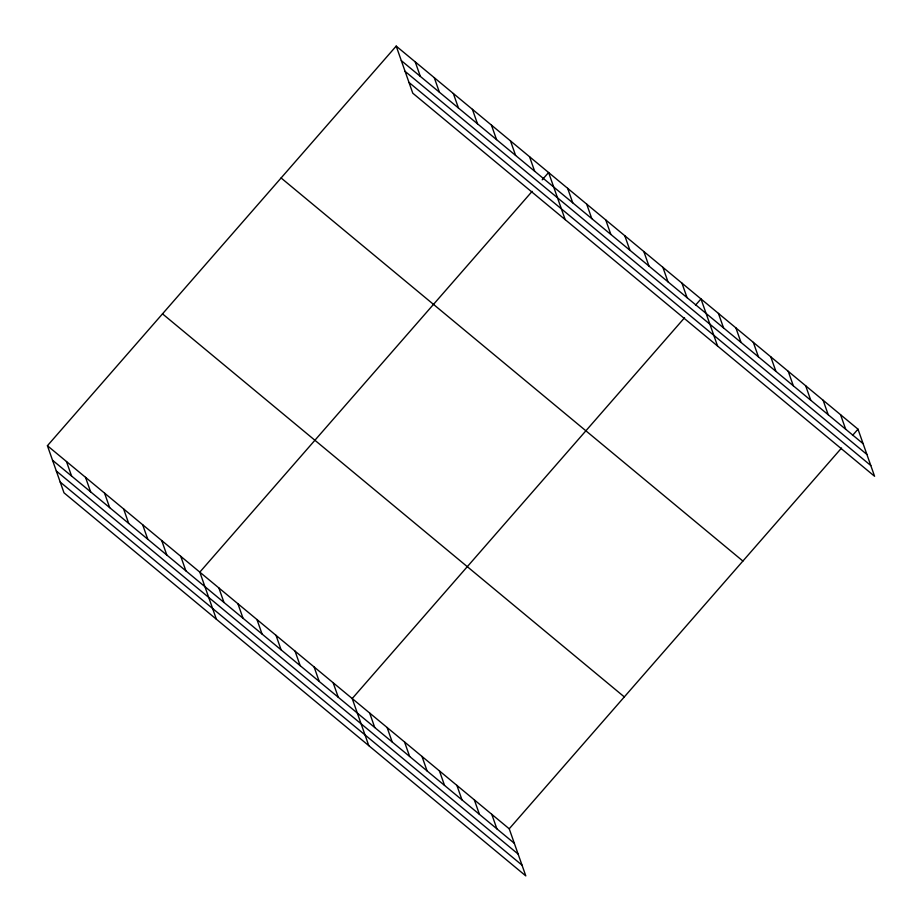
<?xml version="1.0" encoding="UTF-8"?>
<svg xmlns="http://www.w3.org/2000/svg" width="922" height="922" viewBox="0 0 922 922"><rect width="100%" height="100%" fill="white"/><g stroke="black" fill="none" stroke-linecap="round" stroke-linejoin="round"><path stroke-width="1.38" d="M47.414 445.718L509.221 828.797L525.805 875.9L63.998 492.821L47.414 445.718L396.195 46.1L858.002 429.179L874.586 476.282L412.779 93.203L396.195 46.1M532.144 191.35L199.809 572.136L216.393 619.238M542.194 179.836L548.59 172.518L565.174 219.62M684.539 317.767L352.204 698.553L368.8 745.656M695.499 305.205L700.985 298.935L717.57 346.038M509.221 828.797L841.556 448.011M852.516 435.461L858.002 429.179M401.3 60.61L863.107 443.689M405.092 71.374L866.899 454.442M408.988 82.45L870.806 465.529M281.095 177.969L742.902 561.049M162.502 313.849L624.321 696.917M52.519 460.228L514.338 843.307M56.311 470.992L518.118 854.06M60.207 482.068L522.025 865.147M840.553 414.704L845.67 429.214M823.104 400.229L828.221 414.75M805.667 385.765L810.772 400.275M788.218 371.289L793.323 385.799M770.769 356.814L775.886 371.324M753.32 342.35L758.437 356.86M735.883 327.875L740.988 342.385M718.434 313.399L723.539 327.909M681.934 283.123L687.051 297.645M662.883 267.322L668.001 281.844M643.833 251.522L648.95 266.032M624.782 235.721L629.899 250.231M605.731 219.92L610.848 234.43M586.692 204.119L591.797 218.629M567.641 188.319L572.746 202.828M529.539 156.717L534.645 171.227M510.488 140.916L515.594 155.426M491.438 125.104L496.555 139.625M472.387 109.303L477.504 123.825M453.336 93.502L458.453 108.024M434.285 77.702L439.402 92.212M415.234 61.901L420.351 76.411M491.772 814.322L496.889 828.832M474.334 799.847L479.44 814.368M456.886 785.383L461.991 799.893M439.437 770.907L444.542 785.417M421.988 756.432L427.105 770.953M404.539 741.968L409.656 756.478M387.102 727.493L392.207 742.003M369.653 713.017L374.758 727.539M333.153 682.741L338.27 697.263M314.102 666.94L319.219 681.462M295.052 651.139L300.169 665.661M276.012 635.339L281.118 649.849M256.961 619.538L262.067 634.048M237.911 603.737L243.016 618.247M218.86 587.936L223.965 602.446M180.758 556.335L185.875 570.845M161.707 540.534L166.824 555.044M142.656 524.733L147.774 539.243M123.606 508.921L128.723 523.442M104.555 493.12L109.672 507.642M85.516 477.319L90.621 491.841M66.465 461.519L71.57 476.029"/></g></svg>
